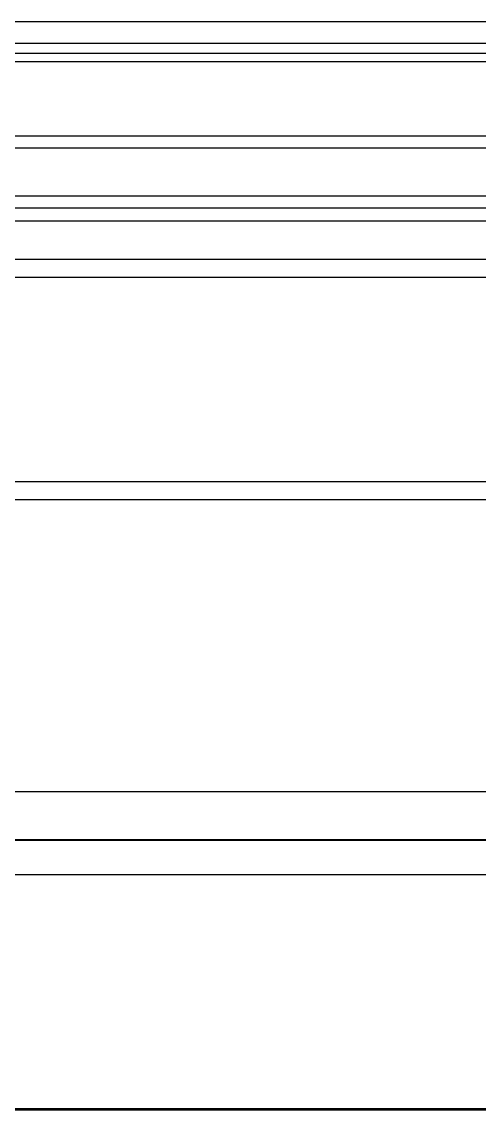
# Model space of a CAD drawing. Header units: millimetres. Extents: x -1538 to 3410, y -1646 to 2016.
# Drawn here: x 148.9 to 186.9, y -1607.4 to -1516.9 of the extents above; entities that cross this region are included whole.
import ezdxf

# ---------------------------------------------------------------- set-up
doc = ezdxf.new("R2010")
doc.units = ezdxf.units.MM
doc.header["$LTSCALE"] = 23.1
doc.layers.get('0').update_dxf_attribs({"linetype": 'CONTINUOUS'})

msp = doc.modelspace()

# ---------------------------------------------------------------- linework, layer by layer
at = {"linetype": 'Continuous'}
for p, q in [((647.034, -1516.864), (-171.766, -1516.864)), ((647.034, -1518.664), (-171.766, -1518.664)), ((-145.175, -1520.158), (563.999, -1520.158)), ((-144.466, -1519.464), (581.534, -1519.464)), ((-104.316, -1526.364), (561.473, -1526.364)), ((-104.316, -1527.364), (561.473, -1527.364)), ((561.473, -1531.364), (-104.316, -1531.364)), ((561.473, -1532.364), (-104.316, -1532.364)), ((561.473, -1533.464), (-104.316, -1533.464)), ((-159.156, -1536.614), (599.038, -1536.614)), ((-159.066, -1538.114), (598.934, -1538.114)), ((-159.066, -1555.114), (598.934, -1555.114)), ((-159.066, -1556.614), (598.934, -1556.614)), ((598.434, -1580.914), (-158.566, -1580.914)), ((209.434, -1584.956), (-159.671, -1584.956)), ((598.434, -1584.914), (-158.566, -1584.914)), ((522.534, -1587.828), (-85.466, -1587.828)), ((191.429, -1607.407), (115.639, -1607.407)), ((191.428, -1607.304), (115.641, -1607.304))]:
    msp.add_line(p, q, dxfattribs=at)

doc.saveas('drawing.dxf')
